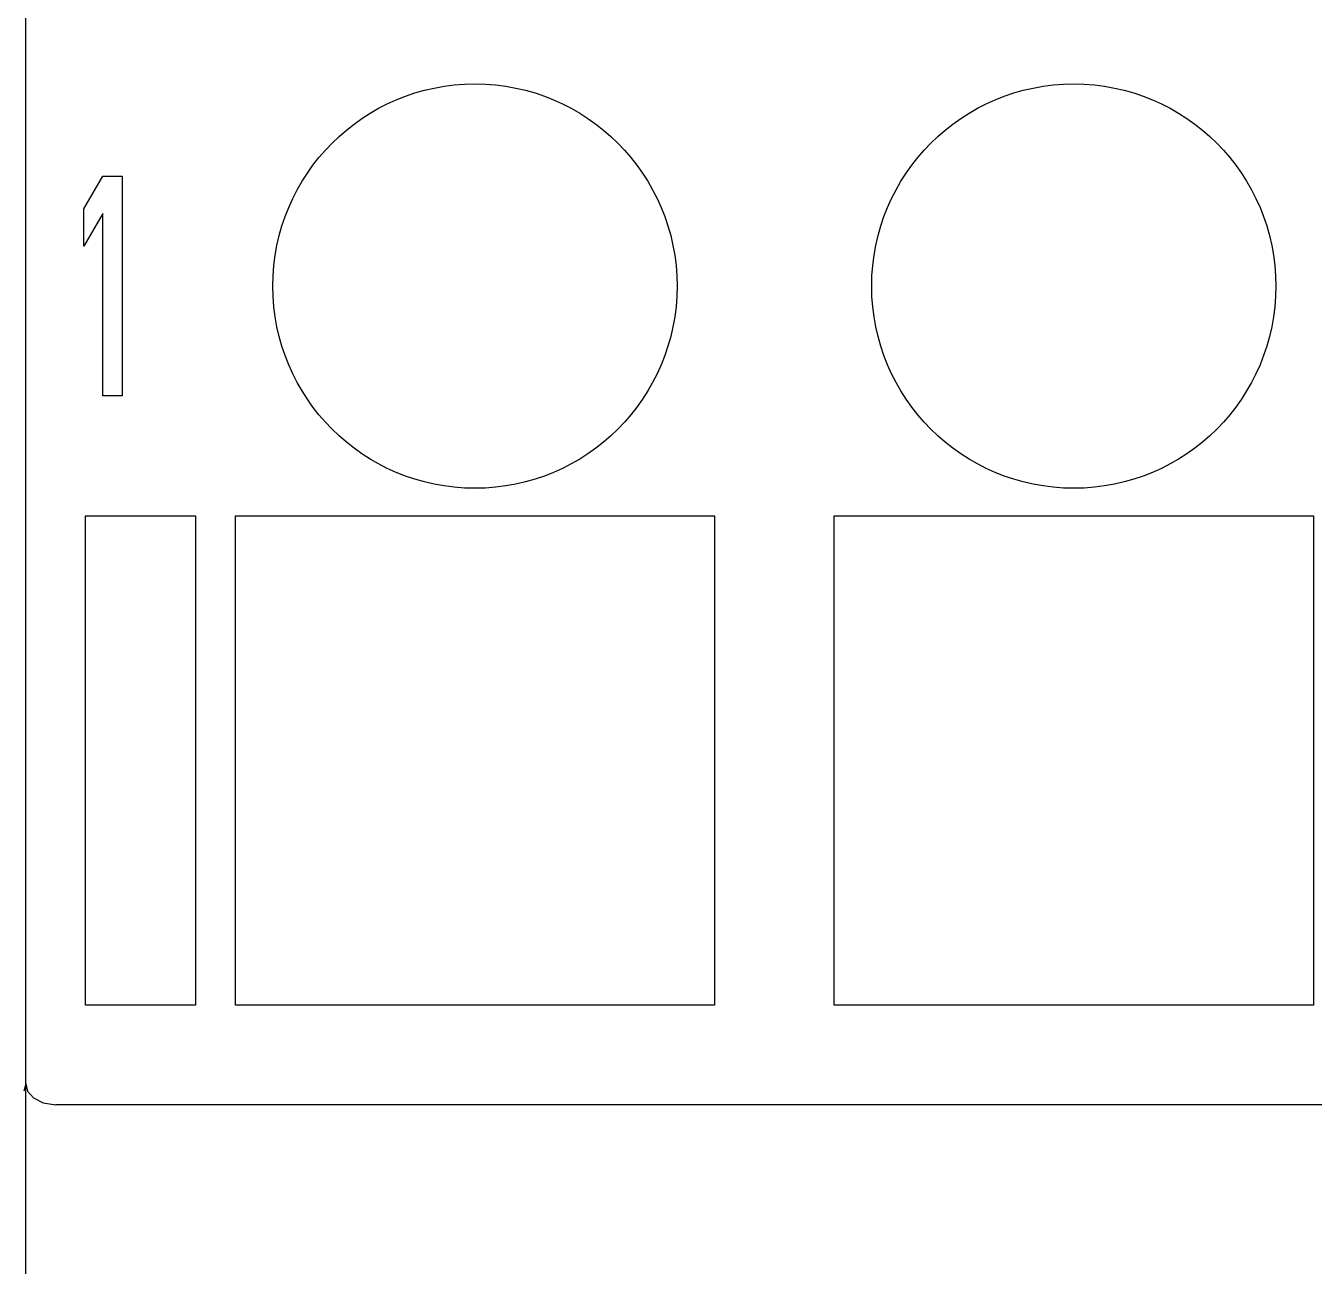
# Model space of a CAD drawing. Extents: x 10 to 656, y -396 to 292.
# Drawn here: x 279.741 to 282.354, y 98.914 to 101.429 of the extents above; entities that cross this region are included whole.
import ezdxf

# ---------------------------------------------------------------- set-up
doc = ezdxf.new("R2010")
doc.units = 0
doc.header["$LTSCALE"] = 5
doc.header["$MEASUREMENT"] = 0
doc.layers.get('0').update_dxf_attribs({"linetype": 'CONTINUOUS'})

msp = doc.modelspace()

# ---------------------------------------------------------------- linework, layer by layer
at = {"color": 7, "linetype": 'Continuous'}
for p, q in [((279.741, 91.5889), (279.741, 118.1086)), ((279.741, 91.5889), (279.741, 118.1086)), ((279.8585, 101.0579), (279.8975, 101.1243)), ((279.8975, 101.1243), (279.9365, 101.1243)), ((279.9365, 101.1243), (279.9365, 100.6789)), ((279.8585, 100.9821), (279.8585, 101.0579)), ((279.8975, 101.0485), (279.8585, 100.9821)), ((279.8975, 100.6789), (279.8975, 101.0485)), ((279.9365, 100.6789), (279.8975, 100.6789)), ((279.8624, 99.4436), (279.8624, 100.4355)), ((279.8624, 100.4355), (280.0851, 100.4355)), ((280.0851, 100.4355), (280.0851, 99.4436)), ((280.1661, 99.4436), (280.1661, 100.4355)), ((280.1661, 100.4355), (281.1378, 100.4355)), ((281.1378, 100.4355), (281.1378, 99.4436)), ((281.3807, 99.4436), (281.3807, 100.4355)), ((281.3807, 100.4355), (282.3525, 100.4355)), ((282.3525, 100.4355), (282.3525, 99.4436)), ((280.0851, 99.4436), (279.8624, 99.4436)), ((281.1378, 99.4436), (280.1661, 99.4436)), ((282.3525, 99.4436), (281.3807, 99.4436)), ((279.741, 99.2837), (279.7372, 99.2689)), ((279.741, 99.2837), (279.7448, 99.2689)), ((279.7448, 99.2689), (279.7565, 99.2553)), ((279.7565, 99.2553), (279.776, 99.2452)), ((279.776, 99.2452), (279.8017, 99.2411)), ((282.7169, 99.2411), (279.8017, 99.2411))]:
    msp.add_line(p, q, dxfattribs=at)
for centre in [(280.652, 100.9012), (281.8666, 100.9012)]:
    msp.add_circle(centre, 0.4099, dxfattribs=at)

doc.saveas('drawing.dxf')
